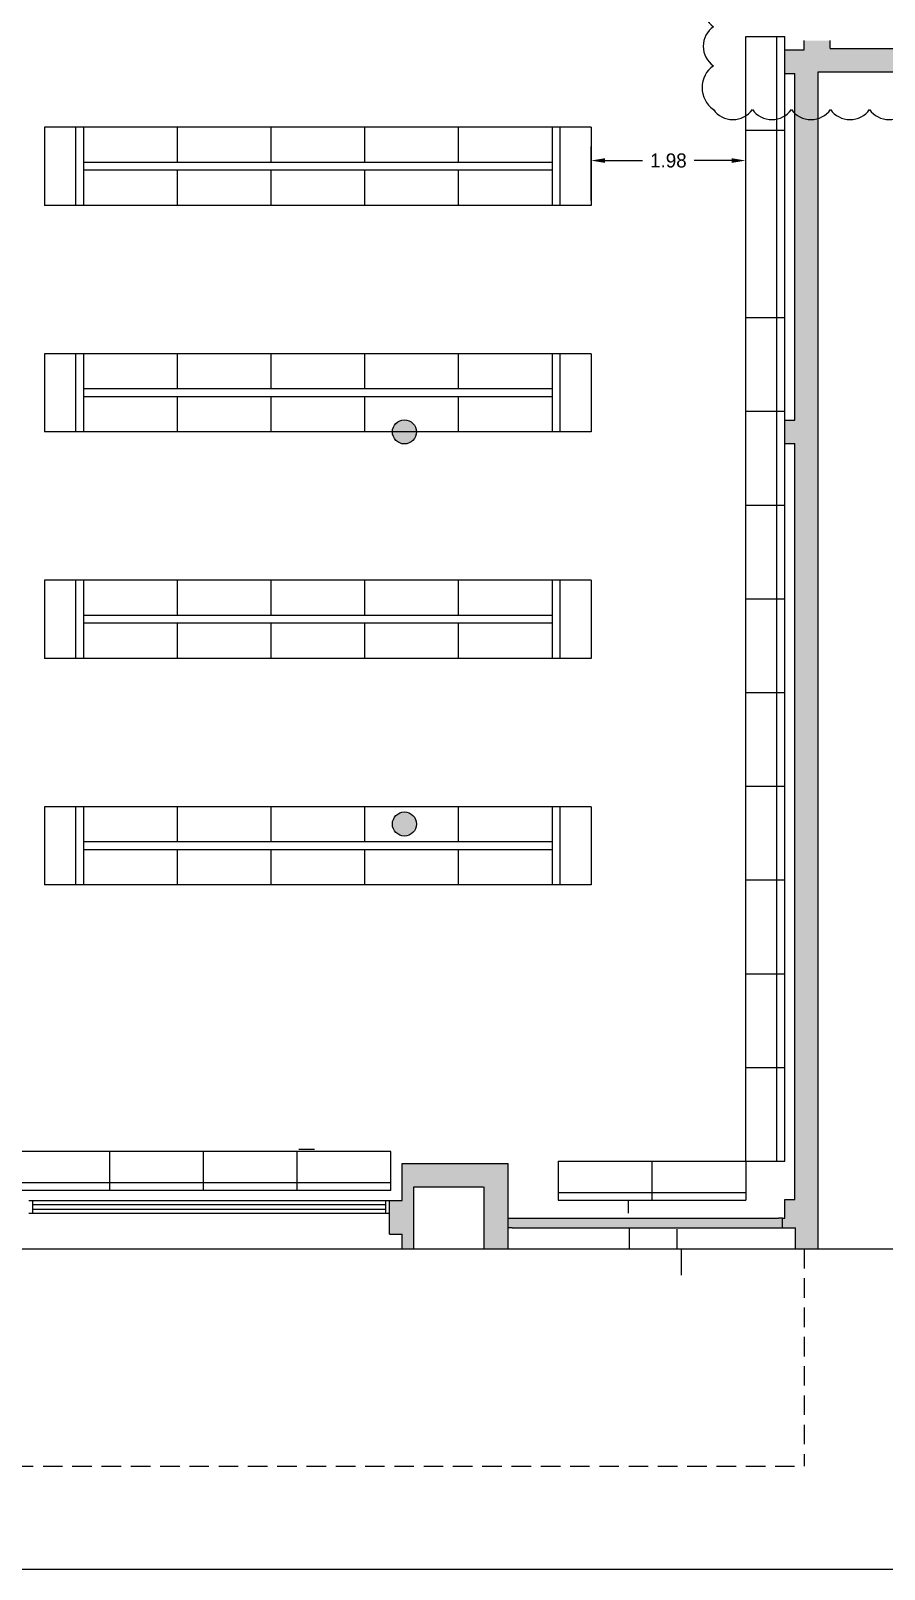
# Model space of a CAD drawing. Header units: metres. Extents: x 95 to 486, y 2972 to 3465.
# Drawn here: x 206.44 to 217.37, y 3355.38 to 3375.08 of the extents above; entities that cross this region are included whole.
import ezdxf

# ---------------------------------------------------------------- set-up
doc = ezdxf.new("R2010")
doc.units = ezdxf.units.M
doc.linetypes.add('HIDDEN', pattern=[0.375, 0.25, -0.125])
for name, color, linetype in [('0_MUROS', 7, 'Continuous'), ('0_PUERTAS-VENTANAS', 3, 'Continuous'), ('C_COTAS', 5, 'Continuous'), ('E_GONDOLAS', 1, 'Continuous')]:
    doc.layers.add(name, color=color, linetype=linetype)
doc.styles.add('ROMANS', font='romans.shx', dxfattribs={"width": 0.8, "height": 0.15})
doc.dimstyles.new('STANDARD$0', dxfattribs={"dimtxt": 0.2, "dimasz": 0.18, "dimexe": 0.18, "dimexo": 0.0625, "dimgap": 0.09, "dimtad": 0, "dimzin": 0, "dimdsep": 46, "dimtxsty": 'ROMANS', "dimblk": 'OBLIQUE', "dimsah": 1, "dimcen": 0.09, "dimse1": 1, "dimse2": 1, "dimadec": 0, "dimazin": 0, "dimtfac": 1, "dimtofl": 0, "dimtmove": 0, "dimatfit": 3, "dimldrblk": 'OBLIQUE', "dimfxl": 1, "dimtolj": 1, "dimtzin": 0, "dimarcsym": 0})

# ---------------------------------------------------------------- blocks, each defined once
blk = doc.blocks.new('*D277')
at = {"layer": 'C_COTAS', "color": 0, "lineweight": -2, "transparency": 16777216}
for p, q in [((213.619, 3372.907), (213.619, 3373.598)), ((215.599, 3372.907), (215.599, 3373.598)), ((213.799, 3373.418), (214.279, 3373.418)), ((215.419, 3373.418), (214.939, 3373.418))]:
    blk.add_line(p, q, dxfattribs=at)
at = {"layer": 'C_COTAS', "color": 0, "transparency": 16777216}
for points in [[(213.799, 3373.448), (213.799, 3373.388), (213.619, 3373.418)], [(215.419, 3373.448), (215.419, 3373.388), (215.599, 3373.418)]]:
    blk.add_solid(points, dxfattribs=at)
at = {"layer": 'DEFPOINTS', "color": 0, "transparency": 16777216}
for p in [(215.599, 3373.418), (213.619, 3372.844), (215.599, 3372.844)]:
    blk.add_point(p, dxfattribs=at)
at = {"layer": 'C_COTAS', "color": 0, "transparency": 16777216, "insert": (214.609, 3373.418), "char_height": 0.18, "attachment_point": 5}
blk.add_mtext('\\A1;1.98', dxfattribs=at)

msp = doc.modelspace()

# ---------------------------------------------------------------- hatches: boundary and pattern name
at = {"layer": '0_MUROS'}
msp.add_hatch(color=256, dxfattribs=at).paths.add_polyline_path([(216.5286, 3374.5545), (236.3486, 3374.5545), (236.3482, 3375.0795), (235.8086, 3375.0795), (235.8086, 3374.8545), (230.7786, 3374.8545), (230.7786, 3374.9545), (230.4586, 3374.9545), (230.4586, 3374.8545), (225.3086, 3374.8545), (225.3086, 3374.9545), (224.9386, 3374.9545), (224.9386, 3374.8545), (220.8688, 3374.8545), (220.8688, 3374.9545), (220.5886, 3374.9545), (220.5886, 3374.8545), (216.6786, 3374.8545), (216.6786, 3374.9545), (216.3486, 3374.9545), (216.3486, 3374.8345), (216.0986, 3374.8345), (216.0986, 3374.5345), (216.2286, 3374.5345), (216.2286, 3370.0945), (216.0986, 3370.0945), (216.0986, 3369.7945), (216.2286, 3369.7945), (216.2286, 3360.1195), (216.0986, 3360.1195), (216.0986, 3359.8795), (216.0686, 3359.8795), (216.0686, 3359.7545), (216.2386, 3359.7545), (216.2386, 3359.4845), (216.5286, 3359.4845)])
h = msp.add_hatch(color=256, dxfattribs=at)
h.paths.add_polyline_path([(211.0746, 3369.9445), (211.3826, 3369.9445, 1)])
h.paths.add_polyline_path([(211.3826, 3364.9245, 1), (211.0746, 3364.9245, 1)])
h.paths.add_polyline_path([(211.3826, 3369.9445), (211.0746, 3369.9445, 1)])
h = msp.add_hatch(color=256, dxfattribs=at)
h.paths.add_polyline_path([(212.5586, 3360.5795), (211.1986, 3360.5795), (211.1986, 3360.1045), (211.0386, 3360.1045), (211.0386, 3359.6745), (211.1986, 3359.6745), (211.1986, 3359.4845), (211.3486, 3359.4845), (211.3486, 3360.2795), (212.2486, 3360.2795), (212.2486, 3359.4845), (212.5586, 3359.4845)])
h.paths.add_polyline_path([(216.0686, 3359.8795), (216.0186, 3359.8795), (214.1086, 3359.8795), (212.5586, 3359.8795), (212.5586, 3359.7545), (212.6086, 3359.7545), (216.0186, 3359.7545), (216.0686, 3359.7545)])

# ---------------------------------------------------------------- linework, layer by layer
msp.add_lwpolyline([(217.8188, 3376.4966, 0.5205671), (217.3188, 3376.4966, 0.5205671), (216.8188, 3376.4966, 0.5205671), (216.3188, 3376.4966, 0.5205671), (215.8188, 3376.4966, 0.5205671), (215.3188, 3376.4966, 0.5205671), (215.1847, 3376.1307, 0.5205671), (215.1847, 3375.6307, 0.5205671), (215.1847, 3375.1307, 0.5205671), (215.1847, 3374.6307, 0.5205671), (215.1847, 3374.0727, 0.5205671), (215.6847, 3374.0727, 0.5205671), (216.1847, 3374.0727, 0.5205671), (216.6847, 3374.0727, 0.5205671), (217.1847, 3374.0727, 0.5205671), (217.6847, 3374.0727, 0.5205671)], format="xyb")
for p, q in [((216.3486, 3374.8345), (216.3486, 3374.9545)), ((216.6786, 3374.8545), (216.6786, 3374.9545)), ((216.0986, 3374.8345), (216.3486, 3374.8345)), ((216.0986, 3374.5345), (216.0986, 3374.8345)), ((216.6786, 3374.8545), (220.5886, 3374.8545)), ((216.5286, 3359.4845), (216.5286, 3374.5545)), ((216.5286, 3374.5545), (236.3486, 3374.5545)), ((216.0986, 3374.5345), (216.2286, 3374.5345)), ((216.2286, 3370.0945), (216.2286, 3374.5345)), ((216.0986, 3369.7945), (216.0986, 3370.0945)), ((216.0986, 3370.0945), (216.2286, 3370.0945)), ((216.0986, 3369.7945), (216.2286, 3369.7945)), ((216.2286, 3360.1195), (216.2286, 3369.7945)), ((211.1986, 3360.1045), (211.1986, 3360.5795)), ((211.1986, 3360.5795), (212.5586, 3360.5795)), ((212.5586, 3359.4845), (212.5586, 3360.5795)), ((211.3486, 3360.2795), (212.2386, 3360.2795)), ((211.3486, 3359.4845), (211.3486, 3360.2795)), ((212.2486, 3359.4845), (212.2486, 3360.2795)), ((206.4686, 3359.9445), (206.4686, 3360.1045)), ((210.9886, 3359.9445), (210.9886, 3360.1045)), ((211.0386, 3360.1045), (211.1986, 3360.1045)), ((211.0386, 3359.6745), (211.0386, 3360.1045)), ((214.0986, 3359.9445), (214.0986, 3360.1045)), ((216.0986, 3360.1195), (216.2286, 3360.1195)), ((216.0986, 3359.8795), (216.0986, 3360.1195)), ((216.0986, 3360.1195), (216.1686, 3360.1195)), ((212.5586, 3359.8795), (214.1086, 3359.8795)), ((214.1086, 3359.8795), (216.0186, 3359.8795)), ((216.0686, 3359.8795), (216.0186, 3359.8795)), ((216.0686, 3359.8795), (216.0986, 3359.8795)), ((216.0686, 3359.7545), (216.0686, 3359.8795)), ((211.0386, 3359.6745), (211.1986, 3359.6745)), ((211.1986, 3359.4845), (211.1986, 3359.6745)), ((212.6086, 3359.7545), (212.5586, 3359.7545)), ((212.6086, 3359.7545), (216.0186, 3359.7545)), ((214.1086, 3359.7545), (214.1086, 3359.4845)), ((214.7234, 3359.4845), (214.7234, 3359.7378)), ((216.0186, 3359.7545), (216.0686, 3359.7545)), ((216.0686, 3359.7545), (216.2386, 3359.7545)), ((216.2386, 3359.4845), (216.2386, 3359.7545)), ((211.1986, 3359.4845), (211.3486, 3359.4845)), ((212.2486, 3359.4845), (212.5586, 3359.4845)), ((212.5586, 3359.4845), (216.2386, 3359.4845)), ((214.7234, 3359.4845), (214.7734, 3359.4845)), ((214.7734, 3359.4845), (214.7734, 3359.1476)), ((216.2386, 3359.4845), (216.5286, 3359.4845)), ((216.3986, 3359.4845), (216.5286, 3359.4845))]:
    msp.add_line(p, q, dxfattribs=at)
at = {"layer": '0_MUROS', "color": 4}
for p, q in [((210.0783, 3360.7572), (209.8783, 3360.7572)), ((137.9986, 3355.3845), (234.4086, 3355.3845))]:
    msp.add_line(p, q, dxfattribs=at)
at = {"layer": '0_MUROS', "color": 2}
for p, q in [((171.4886, 3359.4845), (211.1986, 3359.4845)), ((211.3486, 3359.4845), (212.2486, 3359.4845))]:
    msp.add_line(p, q, dxfattribs=at)
at = {"layer": '0_MUROS', "color": 2, "linetype": 'HIDDEN'}
for p in [(216.3486, 3359.4845), (169.8505, 3356.7045)]:
    msp.add_line(p, (216.3486, 3356.7045), dxfattribs=at)
at = {"layer": '0_MUROS', "color": 5}
msp.add_line((216.5286, 3359.4845), (233.5186, 3359.4845), dxfattribs=at)
at = {"layer": '0_MUROS'}
for centre in [(211.2286, 3369.9445), (211.2286, 3364.9245)]:
    msp.add_circle(centre, 0.154, dxfattribs=at)
at = {"layer": '0_PUERTAS-VENTANAS'}
for p, q in [((206.4186, 3360.1045), (211.0386, 3360.1045)), ((206.4686, 3360.0545), (210.9886, 3360.0545)), ((206.4686, 3359.9945), (210.9886, 3359.9945)), ((206.4186, 3359.9445), (211.0386, 3359.9445))]:
    msp.add_line(p, q, dxfattribs=at)
at = {"layer": 'E_GONDOLAS'}
for p, q in [((215.5986, 3360.6079), (215.5986, 3375.0079)), ((215.5986, 3375.0079), (216.0986, 3375.0079)), ((215.9986, 3360.6079), (215.9986, 3375.0079)), ((216.0986, 3360.6079), (216.0986, 3375.0079)), ((213.6186, 3373.8445), (206.6186, 3373.8445)), ((206.6186, 3373.8445), (206.6186, 3372.8445)), ((208.3186, 3373.8445), (208.3186, 3373.3945)), ((209.5186, 3373.8445), (209.5186, 3373.3945)), ((210.7186, 3373.8445), (210.7186, 3373.3945)), ((211.9186, 3373.8445), (211.9186, 3373.3945)), ((213.6186, 3373.8445), (213.6186, 3372.8445)), ((215.5986, 3373.8079), (216.0986, 3373.8079)), ((208.3186, 3373.2945), (208.3186, 3372.8445)), ((209.5186, 3373.2945), (209.5186, 3372.8445)), ((210.7186, 3373.2945), (210.7186, 3372.8445)), ((211.9186, 3373.2945), (211.9186, 3372.8445)), ((213.6186, 3372.8445), (206.6186, 3372.8445)), ((215.5986, 3371.4079), (216.0986, 3371.4079)), ((213.6186, 3370.9445), (206.6186, 3370.9445)), ((206.6186, 3370.9445), (206.6186, 3369.9445)), ((208.3186, 3370.9445), (208.3186, 3370.4945)), ((209.5186, 3370.9445), (209.5186, 3370.4945)), ((210.7186, 3370.9445), (210.7186, 3370.4945)), ((211.9186, 3370.9445), (211.9186, 3370.4945)), ((213.6186, 3370.9445), (213.6186, 3369.9445)), ((208.3186, 3370.3945), (208.3186, 3369.9445)), ((209.5186, 3370.3945), (209.5186, 3369.9445)), ((210.7186, 3370.3945), (210.7186, 3369.9445)), ((211.9186, 3370.3945), (211.9186, 3369.9445)), ((215.5986, 3370.2079), (216.0986, 3370.2079)), ((213.6186, 3369.9445), (206.6186, 3369.9445)), ((215.5986, 3369.0079), (216.0986, 3369.0079)), ((213.6186, 3368.0445), (206.6186, 3368.0445)), ((206.6186, 3368.0445), (206.6186, 3367.0445)), ((208.3186, 3368.0445), (208.3186, 3367.5945)), ((209.5186, 3368.0445), (209.5186, 3367.5945)), ((210.7186, 3368.0445), (210.7186, 3367.5945)), ((211.9186, 3368.0445), (211.9186, 3367.5945)), ((213.6186, 3368.0445), (213.6186, 3367.0445)), ((215.5986, 3367.8079), (216.0986, 3367.8079)), ((208.3186, 3367.4945), (208.3186, 3367.0445)), ((209.5186, 3367.4945), (209.5186, 3367.0445)), ((210.7186, 3367.4945), (210.7186, 3367.0445)), ((211.9186, 3367.4945), (211.9186, 3367.0445)), ((213.6186, 3367.0445), (206.6186, 3367.0445)), ((215.5986, 3366.6079), (216.0986, 3366.6079)), ((215.5986, 3365.4079), (216.0986, 3365.4079)), ((213.6186, 3365.1445), (206.6186, 3365.1445)), ((206.6186, 3365.1445), (206.6186, 3364.1445)), ((208.3186, 3365.1445), (208.3186, 3364.6945)), ((209.5186, 3365.1445), (209.5186, 3364.6945)), ((210.7186, 3365.1445), (210.7186, 3364.6945)), ((211.9186, 3365.1445), (211.9186, 3364.6945)), ((213.6186, 3365.1445), (213.6186, 3364.1445)), ((208.3186, 3364.5945), (208.3186, 3364.1445)), ((209.5186, 3364.5945), (209.5186, 3364.1445)), ((210.7186, 3364.5945), (210.7186, 3364.1445)), ((211.9186, 3364.5945), (211.9186, 3364.1445)), ((213.6186, 3364.1445), (206.6186, 3364.1445)), ((215.5986, 3364.2079), (216.0986, 3364.2079)), ((215.5986, 3363.0079), (216.0986, 3363.0079)), ((215.5986, 3361.8079), (216.0986, 3361.8079)), ((211.0543, 3360.7329), (195.4543, 3360.7329)), ((207.4543, 3360.2329), (207.4543, 3360.7329)), ((208.6543, 3360.2329), (208.6543, 3360.7329)), ((209.8543, 3360.2329), (209.8543, 3360.7329)), ((211.0543, 3360.2329), (211.0543, 3360.7329)), ((213.1986, 3360.6079), (214.3986, 3360.6079)), ((213.1986, 3360.6079), (213.1986, 3360.1079)), ((214.3986, 3360.6079), (215.5986, 3360.6079)), ((214.3986, 3360.6079), (214.3986, 3360.1079)), ((214.3986, 3360.6079), (214.3986, 3360.1079)), ((215.5986, 3360.6079), (216.0986, 3360.6079)), ((215.5986, 3360.6079), (215.5986, 3360.1079)), ((211.0543, 3360.3329), (195.4543, 3360.3329)), ((211.0543, 3360.2329), (195.4543, 3360.2329)), ((213.1986, 3360.2079), (214.3986, 3360.2079)), ((214.3986, 3360.2079), (215.5986, 3360.2079)), ((213.1986, 3360.1079), (214.3986, 3360.1079)), ((214.3986, 3360.1079), (215.5986, 3360.1079))]:
    msp.add_line(p, q, dxfattribs=at)
at = {"layer": 'E_GONDOLAS', "color": 3}
for p, q in [((207.0186, 3373.8445), (207.0186, 3372.8445)), ((207.1186, 3373.8445), (207.1186, 3372.8445)), ((213.1186, 3373.8445), (213.1186, 3372.8445)), ((213.2186, 3373.8445), (213.2186, 3372.8445)), ((213.1186, 3373.3945), (207.1186, 3373.3945)), ((213.1186, 3373.2945), (207.1186, 3373.2945)), ((207.0186, 3370.9445), (207.0186, 3369.9445)), ((207.1186, 3370.9445), (207.1186, 3369.9445)), ((213.1186, 3370.9445), (213.1186, 3369.9445)), ((213.2186, 3370.9445), (213.2186, 3369.9445)), ((213.1186, 3370.4945), (207.1186, 3370.4945)), ((213.1186, 3370.3945), (207.1186, 3370.3945)), ((207.0186, 3368.0445), (207.0186, 3367.0445)), ((207.1186, 3368.0445), (207.1186, 3367.0445)), ((213.1186, 3368.0445), (213.1186, 3367.0445)), ((213.2186, 3368.0445), (213.2186, 3367.0445)), ((213.1186, 3367.5945), (207.1186, 3367.5945)), ((213.1186, 3367.4945), (207.1186, 3367.4945)), ((207.0186, 3365.1445), (207.0186, 3364.1445)), ((207.1186, 3365.1445), (207.1186, 3364.1445)), ((213.1186, 3365.1445), (213.1186, 3364.1445)), ((213.2186, 3365.1445), (213.2186, 3364.1445)), ((213.1186, 3364.6945), (207.1186, 3364.6945)), ((213.1186, 3364.5945), (207.1186, 3364.5945))]:
    msp.add_line(p, q, dxfattribs=at)

# ---------------------------------------------------------------- dimensions: what is measured, and where the dimension line sits
at = {"layer": 'C_COTAS'}
dim = msp.add_aligned_dim(p1=(213.6186, 3372.8445), p2=(215.5986, 3372.8445), distance=0.5733, dimstyle='STANDARD$0', override={"dimtxt": 0.18, "dimtxsty": 'Standard', "dimsah": 0, "dimse1": 0, "dimse2": 0}, dxfattribs=at)
dim.commit()
dim.dimension.update_dxf_attribs({"geometry": '*D277', "text_midpoint": (214.6086, 3373.4178)})

doc.saveas('drawing.dxf')
